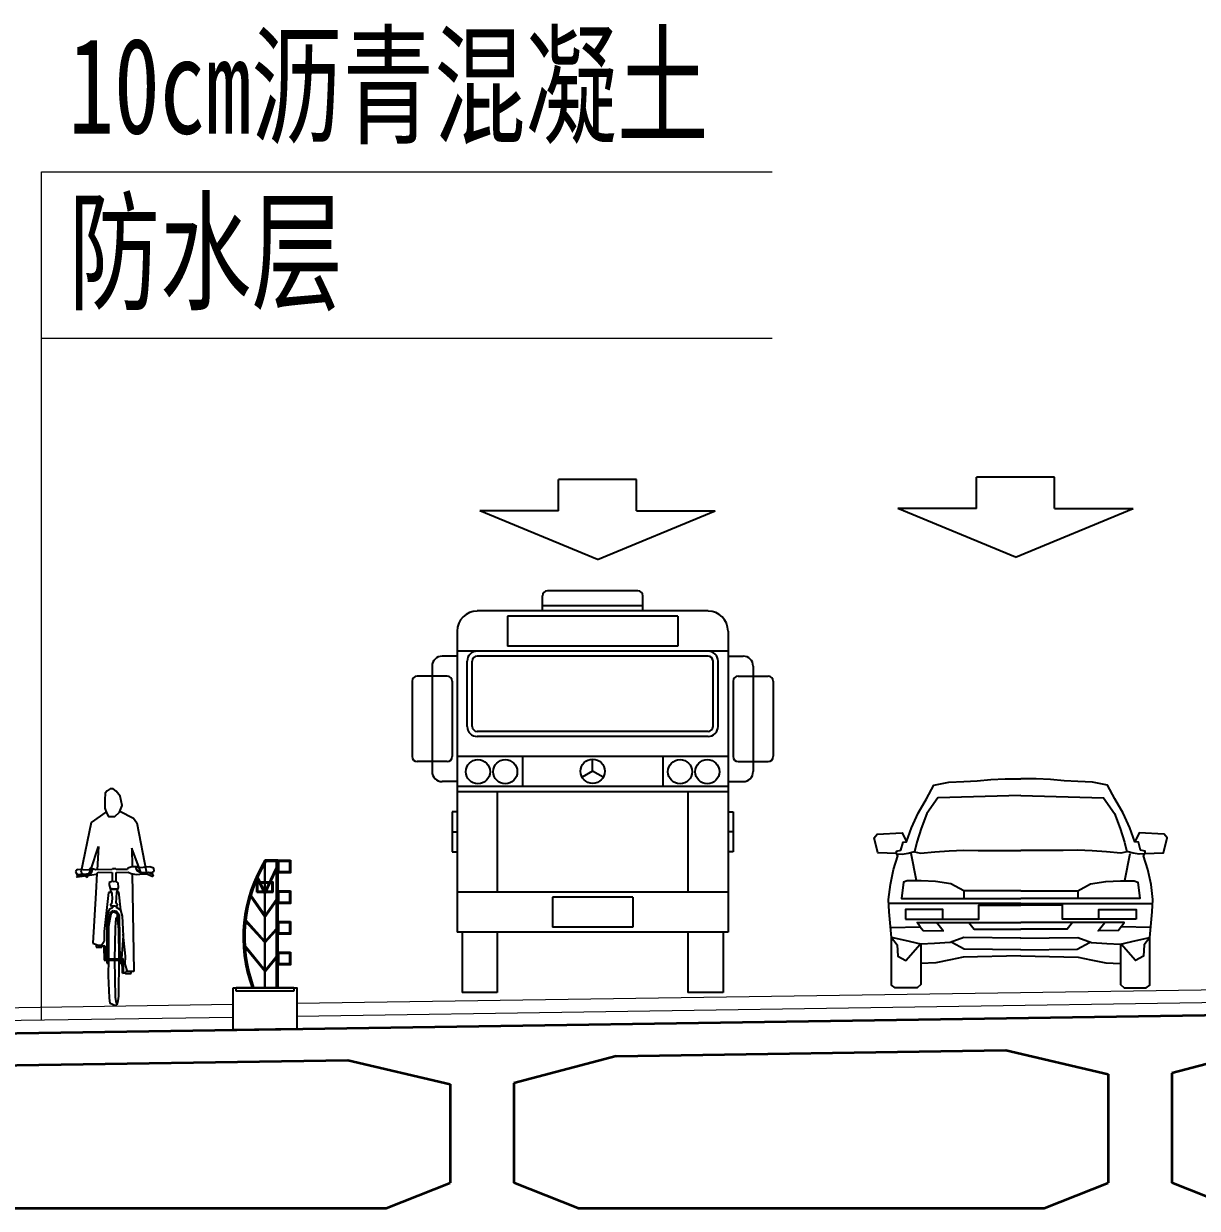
# Model space of a CAD drawing. Extents: x -2611510 to 954358, y -247163 to 181535.
# Drawn here: x 765530 to 774715, y -232001 to -222735 of the extents above; entities that cross this region are included whole.
import ezdxf

# ---------------------------------------------------------------- set-up
doc = ezdxf.new("R2010")
doc.units = 0
for name, color, linetype in [('HZ', 2, 'Continuous'), ('ZD结构物', 60, 'Continuous'), ('汽车', 150, 'Continuous'), ('车', 4, 'Continuous')]:
    doc.layers.add(name, color=color, linetype=linetype)
for name, color, linetype, lineweight in [('文字', 7, 'Continuous', 15), ('标注', 3, 'Continuous', 18), ('结构轮廓', 1, 'Continuous', 35)]:
    doc.layers.add(name, color=color, linetype=linetype, lineweight=lineweight)
doc.styles.add('fs', font='仿宋_GB2312.TTF', dxfattribs={"width": 0.7})

# ---------------------------------------------------------------- blocks, each defined once
blk = doc.blocks.new('A$C1F375032')
at = {"layer": '车', "ltscale": 1000}
for p, q in [((-0.838, 1.048), (-0.838, 1.716)), ((-0.838, 1.716), (0.838, 1.716)), ((0.838, 1.048), (0.838, 1.716)), ((0, 0), (-2.524, 1.048)), ((-0.838, 1.048), (-2.524, 1.048)), ((0, 0), (2.524, 1.048)), ((0.838, 1.048), (2.524, 1.048))]:
    blk.add_line(p, q, dxfattribs=at)
blk = doc.blocks.new('CAMRY-F')
at = {"color": 150}
for p, q in [((-0.7183, 0.7507), (-0.7543, 0.9411)), ((0.7471, 0.7507), (0.7831, 0.9411))]:
    blk.add_line(p, q, dxfattribs=at)
for points in [[(0.0154, 0.3473), (-0.3862, 0.3517), (-0.4822, 0.3168), (-0.5914, 0.308), (-0.6874, 0.3036), (-0.7966, 0.33), (-0.8925, 0.3517), (-0.91, 0.5308), (-0.9142, 0.6179), (-0.9013, 0.7228), (-0.8793, 0.8274), (-0.8489, 0.9236), (-0.8576, 0.9409), (-0.9885, 0.9453), (-1.0147, 1.0499), (-0.9927, 1.0763), (-0.8182, 1.0848), (-0.7879, 1.0238), (-0.753, 1.12), (-0.7048, 1.2246), (-0.6479, 1.3249), (-0.5956, 1.421), (-0.4909, 1.4427), (-0.3862, 1.4471), (-0.2903, 1.4515), (-0.1943, 1.4603), (-0.0938, 1.4647), (0.0144, 1.4647)], [(0.0134, 0.3473), (0.4151, 0.3517), (0.511, 0.3168), (0.6202, 0.308), (0.7162, 0.3036), (0.8254, 0.33), (0.9214, 0.3517), (0.9388, 0.5308), (0.943, 0.6179), (0.9301, 0.7228), (0.9081, 0.8274), (0.8778, 0.9236), (0.8865, 0.9409), (1.0173, 0.9453), (1.0435, 1.0499), (1.0215, 1.0763), (0.847, 1.0848), (0.8167, 1.0238), (0.7818, 1.12), (0.7336, 1.2246), (0.6767, 1.3249), (0.6244, 1.421), (0.5197, 1.4427), (0.4151, 1.4471), (0.3191, 1.4515), (0.2232, 1.4603), (0.1227, 1.4647), (0.0144, 1.4647)], [(0.0144, 1.3488), (-0.5675, 1.3315), (-0.6441, 1.2205), (-0.6836, 1.1167), (-0.7158, 1.0205), (-0.7306, 0.9513), (-0.6885, 0.9439), (-0.5876, 0.9513), (-0.4886, 0.9587), (-0.3851, 0.9637), (-0.2838, 0.9612), (0.0144, 0.9612)], [(0.0144, 1.3488), (0.5963, 1.3315), (0.673, 1.2205), (0.7124, 1.1167), (0.7446, 1.0205), (0.7594, 0.9513), (0.7173, 0.9439), (0.6164, 0.9513), (0.5175, 0.9587), (0.4139, 0.9637), (0.3127, 0.9612), (0.0144, 0.9612)], [(-0.8588, 0.939), (-0.8588, 0.9563), (-0.8269, 0.9637), (-0.8121, 1.0205), (-0.7879, 1.0238)], [(0.8876, 0.939), (0.8876, 0.9563), (0.8558, 0.9637), (0.841, 1.0205), (0.8167, 1.0238)], [(-0.8588, 0.939), (-0.8171, 0.9365), (-0.775, 0.9439), (-0.7306, 0.9538)], [(0.8876, 0.939), (0.8459, 0.9365), (0.8038, 0.9439), (0.7594, 0.9538)], [(-0.3862, 0.6791), (-0.4761, 0.7266), (-0.5834, 0.7442), (-0.6858, 0.7492), (-0.7833, 0.7492), (-0.8083, 0.739), (-0.8235, 0.6242), (-0.3856, 0.6242)], [(0.4151, 0.6791), (0.5049, 0.7266), (0.6123, 0.7442), (0.7147, 0.7492), (0.8121, 0.7492), (0.8372, 0.739), (0.8523, 0.6242), (0.4144, 0.6242)], [(0.0144, 0.6791), (-0.3862, 0.6791), (-0.3862, 0.6242), (0.0144, 0.6242)], [(0.0144, 0.6791), (0.4151, 0.6791), (0.4151, 0.6242), (0.0144, 0.6242)], [(0.0144, 0.5893), (-0.9107, 0.5893)], [(0.0144, 0.5893), (0.9396, 0.5893)], [(-0.5334, 0.4792), (-0.2785, 0.4792), (-0.2785, 0.5791), (0.0144, 0.5791)], [(0.5622, 0.4792), (0.3074, 0.4792), (0.3074, 0.5791), (0.0144, 0.5791)], [(-0.8994, 0.4218), (-0.6915, 0.4259), (-0.7135, 0.4564), (0.0144, 0.4564)], [(-0.6915, 0.4259), (-0.6714, 0.3995), (-0.53, 0.3987), (-0.5759, 0.4564)], [(-0.3496, 0.4564), (-0.3119, 0.4086), (0.0144, 0.4086)], [(0.3784, 0.4564), (0.3407, 0.4086), (0.0144, 0.4086)], [(0.9282, 0.4218), (0.7204, 0.4259), (0.7424, 0.4564), (0.0144, 0.4564)], [(0.7204, 0.4259), (0.7003, 0.3995), (0.5588, 0.3987), (0.6047, 0.4564)], [(-0.6874, 0.3036), (-0.6874, 0.0202), (-0.7135, -0.0018), (-0.8664, -0.0018), (-0.8925, 0.0158), (-0.8925, 0.3517)], [(-0.8925, 0.3517), (-0.8531, 0.2992), (-0.8489, 0.2207), (-0.792, 0.1902), (-0.6915, 0.3036)], [(0.7162, 0.3036), (0.7162, 0.0202), (0.7424, -0.0018), (0.8952, -0.0018), (0.9214, 0.0158), (0.9214, 0.3517)], [(0.9214, 0.3517), (0.8819, 0.2992), (0.8778, 0.2207), (0.8209, 0.1902), (0.7204, 0.3036)], [(0.0144, 0.2644), (-0.3817, 0.2688), (-0.4693, 0.3168)], [(0.0144, 0.2644), (0.4105, 0.2688), (0.4981, 0.3168)], [(0.0144, 0.2218), (-0.3904, 0.2122), (-0.478, 0.1946), (-0.5827, 0.1729), (-0.6874, 0.1685)], [(0.0144, 0.2218), (0.4192, 0.2122), (0.5068, 0.1946), (0.6115, 0.1729), (0.7162, 0.1685)]]:
    blk.add_lwpolyline(points, dxfattribs=at)
for points in [[(-0.7958, 0.4792), (-0.5334, 0.4792), (-0.5334, 0.5467), (-0.7958, 0.5467)], [(0.8247, 0.4792), (0.5622, 0.4792), (0.5622, 0.5467), (0.8247, 0.5467)]]:
    blk.add_lwpolyline(points, close=True, dxfattribs=at)
blk = doc.blocks.new('34')
at = {"layer": 'HZ', "color": 7}
for p, q in [((1702.911, 35.441), (1702.911, 35.833)), ((1705.397, 35.964), (1703.042, 35.964)), ((1705.528, 35.441), (1705.528, 35.833)), ((1705.528, 35.572), (1702.911, 35.572)), ((1707.229, 35.441), (1701.209, 35.441)), ((1706.444, 35.31), (1701.995, 35.31)), ((1701.995, 35.31), (1701.995, 34.525)), ((1706.444, 35.31), (1706.444, 34.525)), ((1700.686, 34.917), (1700.686, 27.065)), ((1707.753, 34.917), (1707.753, 27.065)), ((1707.753, 34.394), (1700.686, 34.394)), ((1706.444, 34.525), (1701.995, 34.525)), ((1700.032, 34.001), (1700.032, 31.253)), ((1700.686, 34.263), (1700.293, 34.263)), ((1700.948, 32.431), (1700.948, 34.132)), ((1701.079, 32.431), (1701.079, 34.132)), ((1707.229, 34.263), (1701.209, 34.263)), ((1707.36, 32.431), (1707.36, 34.132)), ((1707.491, 32.431), (1707.491, 34.132)), ((1707.753, 34.263), (1708.145, 34.263)), ((1708.407, 34.001), (1708.407, 31.253)), ((1700.424, 33.739), (1699.639, 33.739)), ((1708.015, 33.739), (1708.8, 33.739)), ((1699.508, 33.609), (1699.508, 31.657)), ((1700.555, 33.609), (1700.555, 31.646)), ((1707.884, 33.609), (1707.884, 31.646)), ((1708.931, 33.609), (1708.931, 31.657)), ((1707.229, 32.3), (1701.209, 32.3)), ((1707.229, 32.169), (1701.209, 32.169)), ((1700.424, 31.515), (1699.639, 31.515)), ((1707.753, 31.646), (1700.686, 31.646)), ((1702.387, 31.646), (1702.387, 30.86)), ((1704.219, 31.262), (1704.219, 31.578)), ((1706.052, 31.646), (1706.052, 30.86)), ((1708.015, 31.515), (1708.8, 31.515)), ((1704.219, 31.262), (1703.945, 31.104)), ((1704.494, 31.104), (1704.219, 31.262)), ((1700.686, 30.991), (1700.293, 30.991)), ((1707.753, 30.991), (1708.145, 30.991)), ((1707.753, 30.86), (1700.686, 30.86)), ((1707.753, 30.729), (1700.686, 30.729)), ((1701.733, 30.729), (1701.733, 28.112)), ((1706.706, 30.729), (1706.706, 28.112)), ((1700.686, 30.206), (1700.555, 30.206)), ((1700.555, 30.206), (1700.555, 29.159)), ((1707.753, 30.206), (1707.884, 30.206)), ((1707.884, 30.206), (1707.884, 29.159)), ((1700.555, 29.682), (1700.686, 29.682)), ((1707.884, 29.682), (1707.753, 29.682)), ((1700.555, 29.159), (1700.686, 29.159)), ((1707.884, 29.159), (1707.753, 29.159)), ((1707.753, 28.112), (1700.686, 28.112)), ((1703.172, 27.981), (1703.172, 27.196)), ((1705.266, 27.981), (1703.172, 27.981)), ((1705.266, 27.981), (1705.266, 27.196)), ((1705.266, 27.196), (1703.172, 27.196)), ((1707.753, 27.065), (1700.686, 27.065)), ((1700.817, 27.065), (1700.817, 25.495)), ((1701.733, 27.065), (1701.733, 25.495)), ((1706.706, 27.065), (1706.706, 25.495)), ((1707.622, 27.065), (1707.622, 25.495)), ((1701.733, 25.495), (1700.817, 25.495)), ((1707.622, 25.495), (1706.706, 25.495))]:
    blk.add_line(p, q, dxfattribs=at)
for centre, radius in [((1701.228, 31.25), 0.314), ((1701.94, 31.25), 0.314), ((1704.219, 31.262), 0.317), ((1706.499, 31.25), 0.314), ((1707.211, 31.25), 0.314)]:
    blk.add_circle(centre, radius, dxfattribs=at)
for centre, radius, start, end in [((1703.042, 35.833), 0.131, 90, 180), ((1705.397, 35.833), 0.131, 0, 90), ((1701.209, 34.917), 0.523, 90, 180), ((1707.229, 34.917), 0.523, 0, 90), ((1701.209, 34.132), 0.262, 90, 180), ((1707.229, 34.132), 0.262, 0, 90), ((1700.293, 34.001), 0.262, 90, 180), ((1701.209, 34.132), 0.131, 90, 180), ((1707.229, 34.132), 0.131, 0, 90), ((1708.145, 34.001), 0.262, 0, 90), ((1699.639, 33.609), 0.131, 90, 180), ((1700.424, 33.609), 0.131, 0, 90), ((1708.015, 33.609), 0.131, 90, 180), ((1708.8, 33.609), 0.131, 0, 90), ((1701.209, 32.431), 0.262, 180, 270), ((1701.209, 32.431), 0.131, 180, 270), ((1707.229, 32.431), 0.262, 270, 0), ((1707.229, 32.431), 0.131, 270, 0), ((1699.639, 31.646), 0.131, 180, 270), ((1700.424, 31.646), 0.131, 270, 0), ((1708.015, 31.646), 0.131, 180, 270), ((1708.8, 31.646), 0.131, 270, 0), ((1700.293, 31.253), 0.262, 180, 270), ((1708.145, 31.253), 0.262, 270, 0)]:
    blk.add_arc(centre, radius, start, end, dxfattribs=at)
blk = doc.blocks.new('A$C3DE66DF3')
at = {"layer": '汽车', "color": 1}
for p, q in [((0.337, 1.4819), (0.4401, 1.4296)), ((0.1182, 1.395), (0.0392, 1.016)), ((0.4401, 1.4296), (0.4669, 1.3934)), ((0.4669, 1.3934), (0.5405, 1.0113)), ((0.117, 1.0361), (0.1739, 1.2118)), ((0.1739, 1.2118), (0.1634, 1.0342)), ((0.4283, 1.2006), (0.4306, 1.0587)), ((0.4998, 1.0109), (0.4283, 1.2006)), ((0.0123, 1.0383), (0, 1.0202)), ((0, 1.0202), (0.0119, 0.9989)), ((0.0293, 0.9925), (0.0099, 0.9894)), ((0.0114, 0.9822), (0.1241, 0.9972)), ((0.0119, 0.9989), (0.1194, 1.0074)), ((0.1034, 1.033), (0.0123, 1.0383)), ((0.0293, 0.9925), (0.1194, 1.0074)), ((0.0392, 1.016), (0.0882, 0.9775)), ((0.0882, 0.9775), (0.0978, 0.997)), ((0.0978, 0.997), (0.117, 1.0361)), ((0.108, 1.0454), (0.1034, 1.033)), ((0.1188, 1.0443), (0.108, 1.0454)), ((0.1545, 1.034), (0.1188, 1.0443)), ((0.1194, 1.0074), (0.1316, 1.0406)), ((0.1241, 0.9972), (0.1557, 1.0025)), ((0.1619, 1.0078), (0.1532, 0.8599)), ((0.2786, 1.0378), (0.1545, 1.034)), ((0.1557, 1.0025), (0.172, 1.0163)), ((0.172, 1.0163), (0.2783, 1.0139)), ((0.2783, 1.0139), (0.2788, 0.946)), ((0.2804, 1.0427), (0.2786, 1.0378)), ((0.3055, 1.042), (0.2804, 1.0427)), ((0.3096, 1.0377), (0.3055, 1.042)), ((0.3081, 1.0143), (0.3999, 1.0186)), ((0.3085, 0.9464), (0.3081, 1.0143)), ((0.3954, 1.0372), (0.3096, 1.0377)), ((0.3991, 1.0471), (0.3954, 1.0372)), ((0.4288, 1.0588), (0.3991, 1.0471)), ((0.3999, 1.0186), (0.4239, 1.007)), ((0.4239, 1.007), (0.4617, 0.9987)), ((0.4647, 1.0568), (0.4288, 1.0588)), ((0.4315, 1.0053), (0.4437, 0.2611)), ((0.4617, 0.9987), (0.4886, 1.0029)), ((0.4649, 1.0342), (0.462, 1.0494)), ((0.462, 1.0494), (0.4677, 1.0304)), ((0.4892, 1.0507), (0.4647, 1.0568)), ((0.5007, 1.0126), (0.4649, 1.0342)), ((0.4677, 1.0304), (0.5007, 1.0126)), ((0.4886, 1.0029), (0.5432, 1.0055)), ((0.5648, 1.0568), (0.4892, 1.0507)), ((0.4998, 1.0109), (0.5405, 1.0113)), ((0.5007, 1.0126), (0.5896, 1.0166)), ((0.5518, 1.0136), (0.5007, 1.0126)), ((0.5432, 1.0055), (0.5895, 0.9856)), ((0.594, 0.9981), (0.5518, 1.0136)), ((0.5956, 1.0483), (0.5648, 1.0568)), ((0.5895, 0.9856), (0.594, 0.9981)), ((0.5896, 1.0166), (0.5982, 1.0248)), ((0.5982, 1.0248), (0.5956, 1.0483)), ((0.0099, 0.9894), (0.0073, 0.9848)), ((0.0073, 0.9848), (0.0114, 0.9822)), ((0.2559, 0.9375), (0.2554, 0.9208)), ((0.2554, 0.9208), (0.2633, 0.8925)), ((0.2788, 0.946), (0.2559, 0.9375)), ((0.3085, 0.9464), (0.2875, 0.9428)), ((0.3241, 0.935), (0.3085, 0.9464)), ((0.3281, 0.8997), (0.3241, 0.935)), ((0.1532, 0.8599), (0.1322, 0.4768)), ((0.2506, 0.8632), (0.2183, 0.5645)), ((0.2724, 0.8632), (0.2505, 0.8623)), ((0.2723, 0.8634), (0.2506, 0.8632)), ((0.2959, 0.889), (0.2633, 0.8925)), ((0.2633, 0.8925), (0.2816, 0.8886)), ((0.2633, 0.8925), (0.2667, 0.8786)), ((0.2667, 0.8786), (0.2752, 0.8557)), ((0.2798, 0.8145), (0.2745, 0.777)), ((0.2752, 0.8557), (0.2798, 0.8145)), ((0.2816, 0.8886), (0.321, 0.8882)), ((0.321, 0.8882), (0.2959, 0.889)), ((0.3098, 0.7809), (0.3148, 0.8637)), ((0.3148, 0.8637), (0.321, 0.8882)), ((0.3185, 0.8638), (0.3148, 0.8637)), ((0.3148, 0.8637), (0.3304, 0.8624)), ((0.3298, 0.8679), (0.3185, 0.8638)), ((0.321, 0.8882), (0.3281, 0.8997)), ((0.3442, 0.7288), (0.3298, 0.8679)), ((0.2551, 0.7319), (0.2371, 0.6906)), ((0.2803, 0.7466), (0.2551, 0.7319)), ((0.2618, 0.7041), (0.2863, 0.7247)), ((0.2745, 0.777), (0.2641, 0.7639)), ((0.2641, 0.7639), (0.2824, 0.76)), ((0.305, 0.7601), (0.279, 0.7584)), ((0.279, 0.7584), (0.2803, 0.7466)), ((0.2824, 0.76), (0.305, 0.7601)), ((0.2863, 0.7247), (0.313, 0.7205)), ((0.3211, 0.7655), (0.3098, 0.7809)), ((0.3109, 0.7608), (0.3211, 0.7655)), ((0.3122, 0.749), (0.3109, 0.7608)), ((0.3442, 0.7288), (0.3122, 0.749)), ((0.3571, 0.6832), (0.3442, 0.7288)), ((0.2371, 0.6906), (0.239, 0.3232)), ((0.2483, 0.3255), (0.2513, 0.66)), ((0.2513, 0.66), (0.2618, 0.7041)), ((0.2538, 0.6055), (0.263, 0.6613)), ((0.263, 0.6613), (0.2718, 0.7004)), ((0.2718, 0.7004), (0.2856, 0.7151)), ((0.2856, 0.7151), (0.3039, 0.7112)), ((0.3076, 0.6675), (0.3013, 0.5965)), ((0.3039, 0.7112), (0.3161, 0.6982)), ((0.3172, 0.6781), (0.3076, 0.6675)), ((0.313, 0.7205), (0.331, 0.6928)), ((0.3161, 0.6982), (0.3172, 0.6781)), ((0.3172, 0.6781), (0.3281, 0.581)), ((0.331, 0.6928), (0.3379, 0.3236)), ((0.3639, 0.5326), (0.3571, 0.6832)), ((0.2183, 0.5645), (0.2176, 0.4926)), ((0.2534, 0.3546), (0.2538, 0.6055)), ((0.3013, 0.5965), (0.2968, 0.35)), ((0.3281, 0.581), (0.3298, 0.3632)), ((0.3807, 0.3765), (0.3633, 0.5446)), ((0.1322, 0.4768), (0.1926, 0.4527)), ((0.2001, 0.4605), (0.1557, 0.4593)), ((0.1557, 0.4593), (0.1559, 0.4453)), ((0.1926, 0.4527), (0.2176, 0.4926)), ((0.2001, 0.4605), (0.2007, 0.4501)), ((0.2238, 0.4552), (0.2006, 0.4544)), ((0.2238, 0.4552), (0.2247, 0.3558)), ((0.3496, 0.3249), (0.3639, 0.5326)), ((0.1559, 0.4453), (0.2008, 0.4457)), ((0.2007, 0.4501), (0.2008, 0.4457)), ((0.2148, 0.4497), (0.2007, 0.4501)), ((0.2148, 0.4497), (0.2171, 0.3482)), ((0.3298, 0.3632), (0.3265, 0.0739)), ((0.3775, 0.3165), (0.3807, 0.3765)), ((0.2199, 0.3556), (0.2171, 0.3482)), ((0.2171, 0.3482), (0.3603, 0.3464)), ((0.364, 0.3563), (0.2199, 0.3556)), ((0.239, 0.3232), (0.2483, 0.3255)), ((0.2516, 0.2269), (0.2534, 0.3546)), ((0.2968, 0.35), (0.3012, 0.0663)), ((0.3379, 0.3236), (0.3496, 0.3249)), ((0.3565, 0.2493), (0.3557, 0.3487)), ((0.3603, 0.3464), (0.364, 0.3563)), ((0.3656, 0.2547), (0.3632, 0.3563)), ((0.3968, 0.2614), (0.3775, 0.3165)), ((0.2578, 0.0596), (0.2516, 0.2269)), ((0.3565, 0.2493), (0.3798, 0.25)), ((0.3656, 0.2547), (0.3797, 0.2543)), ((0.4245, 0.2592), (0.3796, 0.2588)), ((0.3797, 0.2543), (0.3796, 0.2588)), ((0.3803, 0.244), (0.3797, 0.2543)), ((0.3803, 0.244), (0.4246, 0.2452)), ((0.4437, 0.2611), (0.3968, 0.2614)), ((0.4246, 0.2452), (0.4245, 0.2592)), ((0.2637, 0.018), (0.2578, 0.0596)), ((0.305, 0), (0.2637, 0.018)), ((0.3012, 0.0663), (0.306, 0.0335)), ((0.3146, 0.0106), (0.305, 0)), ((0.306, 0.0335), (0.3146, 0.0106)), ((0.3212, 0.0364), (0.3146, 0.0106)), ((0.3265, 0.0739), (0.3212, 0.0364))]:
    blk.add_line(p, q, dxfattribs=at)
blk.add_lwpolyline([(0.2998, 1.4421), (0.3336, 1.4742), (0.3558, 1.5244), (0.3401, 1.5971), (0.3094, 1.6332), (0.2865, 1.6511), (0.2638, 1.6509), (0.2412, 1.6371), (0.2261, 1.6188), (0.2228, 1.5687), (0.2234, 1.5051), (0.2351, 1.4688), (0.2505, 1.4416)], close=True, dxfattribs=at)
blk.add_lwpolyline([(0.2312, 1.4733), (0.1182, 1.395)], dxfattribs=at)
blk = doc.blocks.new('37.5m')
at = {"layer": '结构轮廓'}
for p, q in [((-18751.9, 1518.7), (0, 1800)), ((-4100, 1488.5), (-4900, 1276.5)), ((-9250, 1411.3), (-10050, 1199.3)), ((-9250, 1411.3), (-6200, 1457)), ((-6200, 1457), (-5400, 1269)), ((-14350.1, 1334.7), (-11350, 1379.8)), ((-11350, 1379.8), (-10550, 1191.8)), ((-5400, 1269.1), (-5400, 419.9)), ((-4900, 1276.6), (-4900, 419.9)), ((-10550, 1191.9), (-10550, 419.9)), ((-10050, 1199.4), (-10050, 419.9)), ((-11050, 220), (-10550, 420)), ((-9550, 220), (-10050, 420)), ((-5900, 220), (-5400, 420)), ((-4400, 220), (-4900, 420)), ((-14192.3, 220), (-11050, 220)), ((-9550, 220), (-5900, 220))]:
    blk.add_line(p, q, dxfattribs=at)

msp = doc.modelspace()

# ---------------------------------------------------------------- linework, layer by layer
at = {"color": 1}
for p, q in [((767518.2, -229289.3), (767410.9, -229289.3)), ((767415.7, -230277.3), (767415.7, -229304.7)), ((767518.2, -229277.3), (767418.2, -229277.3)), ((767418.2, -230277.3), (767418.2, -229300.5)), ((767420.7, -230277.3), (767420.7, -229296.3)), ((767420.7, -229522.6), (767506.2, -229339.2)), ((767506.2, -229289.3), (767506.2, -230277.3)), ((767518.2, -229277.3), (767518.2, -230277.3)), ((767415.7, -229541.5), (767357.8, -229417.3)), ((767415.7, -229532), (767360, -229412.5)), ((767415.7, -229522.6), (767362.2, -229407.7)), ((767420.7, -229532), (767506.2, -229348.7)), ((767420.7, -229541.5), (767506.2, -229358.1)), ((767353.2, -229527.3), (767353.2, -229447.3)), ((767353.2, -229447.3), (767483.2, -229447.3)), ((767353.2, -229527.3), (767483.2, -229527.3)), ((767361.2, -229519.3), (767361.2, -229455.3)), ((767361.2, -229455.3), (767475.2, -229455.3)), ((767361.2, -229519.3), (767475.2, -229519.3)), ((767475.2, -229519.3), (767475.2, -229455.3)), ((767483.2, -229527.3), (767483.2, -229447.3)), ((767418.2, -229724.2), (767304.7, -229562.1)), ((767415.7, -229713.7), (767306.2, -229557.2)), ((767415.7, -229706.7), (767307.6, -229552.3)), ((767418.2, -229724.2), (767506.2, -229598.6)), ((767420.7, -229706.7), (767506.2, -229584.6)), ((767420.7, -229713.7), (767506.2, -229591.6)), ((767415.7, -229922.7), (767266.1, -229756.5)), ((767415.7, -229916.7), (767266.7, -229751.1)), ((767415.7, -229910.7), (767267.3, -229745.8)), ((767420.7, -229910.7), (767506.2, -229815.8)), ((767420.7, -229916.7), (767506.2, -229821.7)), ((767420.7, -229922.7), (767506.2, -229827.7)), ((767415.7, -230137), (767261.3, -229946.2)), ((767415.7, -230143.4), (767261.7, -229953.1)), ((767415.7, -230149.7), (767262.1, -229960)), ((767420.7, -230137), (767506.2, -230031.4)), ((767420.7, -230143.4), (767506.2, -230037.8)), ((767420.7, -230149.7), (767506.2, -230044.1)), ((767643.2, -230277.3), (767193.2, -230277.3)), ((767193.2, -230302.3), (767193.2, -230277.3)), ((767643.2, -230302.3), (767193.2, -230302.3)), ((767643.2, -230277.3), (767643.2, -230302.3))]:
    msp.add_line(p, q, dxfattribs=at)
at = {"color": 1, "elevation": 0}
for points in [[(767618.2, -229277.3), (767618.2, -229377.3), (767518.2, -229377.3), (767518.2, -229277.3), (767618.2, -229277.3)], [(767618.2, -229517.3), (767618.2, -229617.3), (767518.2, -229617.3), (767518.2, -229517.3), (767618.2, -229517.3)], [(767618.2, -229757.3), (767618.2, -229857.3), (767518.2, -229857.3), (767518.2, -229757.3), (767618.2, -229757.3)], [(767618.2, -229997.3), (767618.2, -230097.3), (767518.2, -230097.3), (767518.2, -229997.3), (767618.2, -229997.3)]]:
    msp.add_lwpolyline(points, dxfattribs=at)
for points in [[(767610.2, -229285.3), (767610.2, -229369.3), (767526.2, -229369.3), (767526.2, -229285.3)], [(767610.2, -229525.3), (767610.2, -229609.3), (767526.2, -229609.3), (767526.2, -229525.3)], [(767610.2, -229765.3), (767610.2, -229849.3), (767526.2, -229849.3), (767526.2, -229765.3)], [(767610.2, -230005.3), (767610.2, -230089.3), (767526.2, -230089.3), (767526.2, -230005.3)], [(767168.2, -230277.3), (767668.2, -230277.3), (767668.2, -230597.3), (767168.2, -230604.8)]]:
    msp.add_lwpolyline(points, close=True, dxfattribs=at)
at = {"color": 1}
for radius, start in [(1148.2, 148.33669), (1136.2, 148.67383)]:
    msp.add_arc((768395.5, -229880), radius, start, 200.24212, dxfattribs=at)
at = {"layer": 'ZD结构物', "color": 3}
msp.add_line((767168.2, -230597.3), (767168.2, -230604.8), dxfattribs=at)
at = {"layer": '文字'}
for p, q in [((765670.1, -230527.3), (765670.1, -223893.8)), ((765670.1, -223893.8), (771387.7, -223893.8)), ((765670.1, -225193.8), (771387.7, -225193.8))]:
    msp.add_line(p, q, dxfattribs=at)
at = {"layer": '标注'}
for p, q in [((767666.3, -230397.3), (779168.2, -230224.8)), ((767666.3, -230497.3), (779168.2, -230324.8)), ((760666.3, -230702.3), (779418.2, -230421)), ((761166.3, -230494.8), (767166.3, -230404.8)), ((768166.3, -230589.8), (779418.2, -230421)), ((761166.3, -230594.8), (767166.3, -230504.8))]:
    msp.add_line(p, q, dxfattribs=at)

# ---------------------------------------------------------------- block references
at = {"color": 0, "linetype": 'Continuous', "xscale": 300, "yscale": 300, "zscale": 300}
msp.add_blockref('34', (258716.6, -237960.8), dxfattribs=at)
at = {"xscale": 1114.105263154488, "yscale": 1114.105263154488, "zscale": 1114.105263154488}
msp.add_blockref('CAMRY-F', (773316.4, -230273.7), dxfattribs=at)
at = {"layer": '文字'}
msp.add_blockref('37.5m', (779416.3, -232221.1), dxfattribs=at)
at = {"layer": '标注', "color": 7, "xscale": -364.7368421079591, "yscale": 364.7368421079591, "zscale": 364.7368421052631}
for p in [(773291.8, -226908), (770020.1, -226926.6)]:
    msp.add_blockref('A$C1F375032', p, dxfattribs=at)
at = {"layer": '汽车', "xscale": 1027.205338051362, "yscale": 1027.205338051362, "zscale": 1027.205338051362, "rotation": 1.83752949792e-05}
msp.add_blockref('A$C3DE66DF3', (765935.8, -230416.7), dxfattribs=at)

# ---------------------------------------------------------------- texts
at = {"layer": '标注', "color": 7, "style": 'fs', "width": 0.7}
for s, p in [('10cm沥青混凝土', (765880.1, -223593.8)), ('防水层', (765880.1, -224893.8))]:
    msp.add_text(s, height=750, rotation=360, dxfattribs=at).set_placement(p)

doc.saveas('drawing.dxf')
